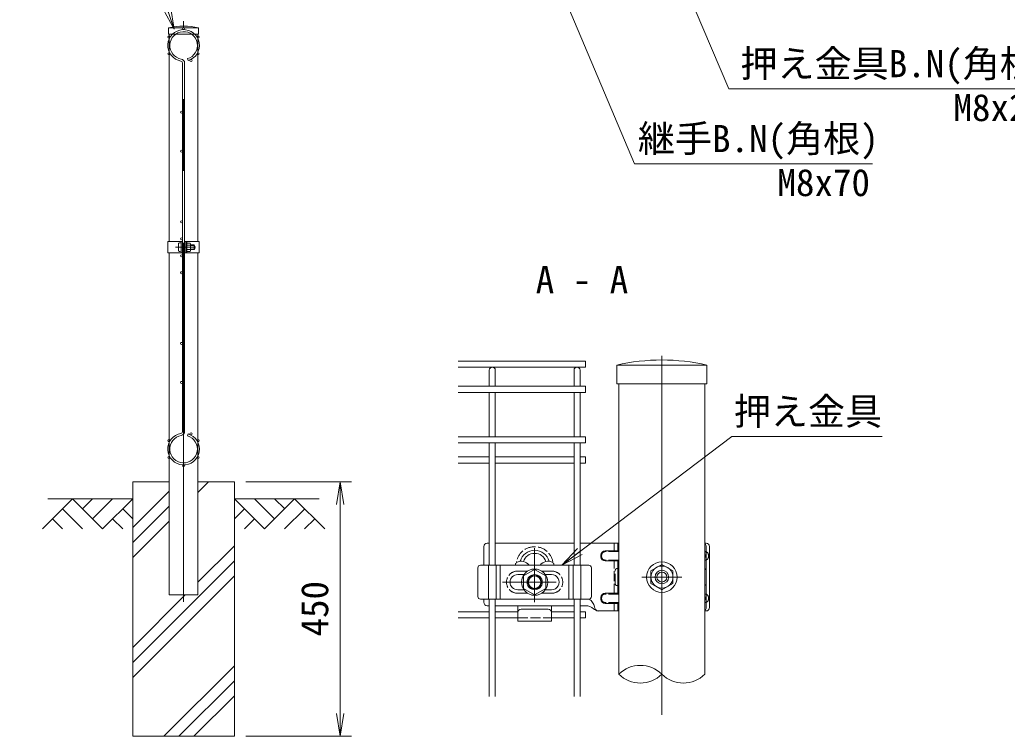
# Model space of a CAD drawing. Units: millimetres, scale not verified. Extents: x -4200 to 4200, y -2970 to 2970.
# Drawn here: x -593 to 1153, y -356 to 911 of the extents above; entities that cross this region are included whole.
import ezdxf
from ezdxf.enums import TextEntityAlignment as Align

# ---------------------------------------------------------------- set-up
doc = ezdxf.new("R2010")
doc.units = ezdxf.units.MM
doc.header["$LTSCALE"] = 20
doc.linetypes.add('DASHED', pattern=[7.5, 6, -1.5])
doc.linetypes.add('USER1', pattern=[50.8, 31.75, -6.35, 6.35, -6.35])
for name, color, linetype, lineweight in [('0-0_D-TTL-TXT', 7, 'Continuous', 18), ('0-1_D-STR4', 7, 'Continuous', 9), ('0-2_D-STR-DIM', 7, 'Continuous', 9), ('0-3_0', 7, 'Continuous', 9), ('0-6_D-STR1', 1, 'Continuous', 18), ('0-7_D-DCR-HCH', 7, 'Continuous', 9), ('0-8_D-BMK', 2, 'USER1', 13), ('0-9_D-STR2', 7, 'Continuous', 9), ('0-A_D-BGD', 7, 'Continuous', 9), ('0-B_D-STR3', 3, 'Continuous', 13), ('0-C_D-STR-TXT', 7, 'Continuous', 9)]:
    doc.layers.add(name, color=color, linetype=linetype, lineweight=lineweight)
doc.styles.add('ＭＳ ゴシック', font='')
doc.styles.get('ＭＳ ゴシック').set_extended_font_data('MS Gothic')

# ---------------------------------------------------------------- blocks, each defined once
blk = doc.blocks.new('_Open')
at = {"layer": '0-3_0'}
blk.add_line((-20, 3.33), (0, 0), dxfattribs=at)
blk.add_lwpolyline([(-20, -3.33), (0, 0), (-20, 0)], dxfattribs=at)
blk = doc.blocks.new('U30')
at = {"layer": '0-8_D-BMK'}
for p, q in [((-1500, -295.8), (-1500, 426)), ((0, 240), (0, -240)), ((236.5, 0), (-236.5, 0)), ((-1880, -60), (-1120, -60))]:
    blk.add_line(p, q, dxfattribs=at)
at = {"layer": '0-B_D-STR3'}
for p, q in [((-2100, 360), (-2100, 140)), ((-2060, 400), (-2036, 400)), ((-1964, 400), (-1036, 400)), ((-964, 400), (-508, 400)), ((-517.5, 400), (-517.5, 310)), ((508, 400), (522.4, 400)), ((522.4, -360), (522.4, 360)), ((561.1, -360), (561.1, 360)), ((-720, 260), (-720, 240)), ((-508, 310), (-670.1, 310)), ((510.5, 260), (510.5, 240)), ((-861, 140), (-2139, 140)), ((-2045.5, 140), (-2045.5, -260)), ((-1954, 140), (-1954, -260)), ((-1905, 140), (-1905, -260)), ((-1726, 140), (-1726, 160)), ((-1274, 140), (-1274, 160)), ((-1095, 140), (-1095, -260)), ((-1046, 140), (-1046, -260)), ((-954.5, 140), (-954.5, -260)), ((-508, 190), (-670.1, 190)), ((-517.5, -190), (-517.5, 190)), ((0, 150), (-130, 74.9)), ((0, 150), (130, 74.9)), ((-2169, 110), (-2169, -230)), ((-1626.2, 30), (-1700, 30)), ((-1300, 30), (-1373.8, 30)), ((-831, 110), (-831, -230)), ((-517.5, 100), (-508, 100)), ((-510.1, -80), (-510.1, 80)), ((-130, -74.9), (-130, 74.9)), ((130, -74.9), (130, 74.9)), ((-517.5, -100), (-508, -100)), ((0, -150), (-130, -74.9)), ((0, -150), (130, -74.9)), ((-1626.2, -150), (-1700, -150)), ((-1300, -150), (-1373.8, -150)), ((-508, -190), (-670.1, -190)), ((-2139, -260), (-861, -260)), ((-2100, -260), (-2100, -297.3)), ((-2036, -337.3), (-2060, -337.3)), ((-1710, -337.3), (-1964, -337.3)), ((-1700, -340), (-1300, -340)), ((-1700, -416.4), (-1700, -347.3)), ((-1300, -416.4), (-1300, -347.3)), ((-1290, -337.3), (-1036, -337.3)), ((-964, -337.3), (-900, -337.3)), ((-720, -260), (-720, -240)), ((-508, -310), (-670.1, -310)), ((-517.5, -400), (-517.5, -310)), ((510.5, -260), (510.5, -240)), ((-1700, -520), (-1700, -416.4)), ((-1660, -380), (-1340, -380)), ((-1300, -416.4), (-1300, -520)), ((-752.3, -400), (-508, -400)), ((508, -400), (522.4, -400)), ((-1700, -520), (-1300, -520))]:
    blk.add_line(p, q, dxfattribs=at)
at = {"layer": '0-B_D-STR3', "linetype": 'DASHED'}
for p, q in [((-563.5, 400), (-563.5, 300)), ((-710, 260), (-710, 240)), ((-508, 300), (-670.1, 300)), ((509.5, 300), (508, 300)), ((549.5, 240), (549.5, 260)), ((-508, 200), (-670.1, 200)), ((-563.5, -200), (-563.5, 200)), ((509.5, 200), (508, 200)), ((-1582, 71.5), (-1700, 71.5)), ((-1300, 71.5), (-1418, 71.5)), ((-549.5, -80), (-549.5, 80)), ((-529.5, 100), (-517.5, 100)), ((521.8, -80), (521.8, 80)), ((-529.5, -100), (-517.5, -100)), ((-1582, -191.5), (-1700, -191.5)), ((-1300, -191.5), (-1418, -191.5)), ((-508, -200), (-670.1, -200)), ((509.5, -200), (508, -200)), ((-710, -260), (-710, -240)), ((-508, -300), (-670.1, -300)), ((-563.5, -400), (-563.5, -300)), ((509.5, -300), (508, -300)), ((549.5, -240), (549.5, -260)), ((-1700, -480), (-1300, -480))]:
    blk.add_line(p, q, dxfattribs=at)
at = {"layer": '0-B_D-STR3'}
blk.add_lwpolyline([(-1370, -135.1), (-1500, -210.1), (-1630, -135.1), (-1630, 15.1), (-1500, 90.1), (-1370, 15.1)], close=True, dxfattribs=at)
for centre, radius in [((0, 0), 180), ((0, 0), 130), ((-1500, -60), 155), ((-1500, -60), 90), ((-1500, -60), 80), ((-1500, -60), 74), ((0, 0), 80), ((0, 0), 58.4)]:
    blk.add_circle(centre, radius, dxfattribs=at)
for centre, radius, start, end in [((-2060, 360), 40, 90, 180), ((482.4, 360), 40, 0, 50.24468), ((521.1, 360), 40, 0, 88.20323), ((-1500, 140), 176, 90, 164.83919), ((-1500, 140), 140, 90, 161.88318), ((-1500, 140), 176, 15.16081, 90), ((-1500, 140), 140, 18.11682, 90), ((-670, 260), 50, 90.13848, 180), ((-670, 240), 50, 180, 269.92922), ((460.5, 260), 50, 0, 18.35615), ((460.5, 240), 50, 341.64385, 0), ((-2139, 110), 30, 90, 180), ((-1735.1, 177.8), 20, 297.00649, 344.38101), ((-1659.5, 66.5), 120, 94.96654, 117.99904), ((-1659.5, 66.5), 120, 77.27818, 94.96654), ((-1659.5, 66.5), 120, 37.78277, 77.27818), ((-1340.5, 66.5), 120, 102.72182, 142.21723), ((-1340.5, 66.5), 120, 85.03346, 102.72182), ((-1340.5, 66.5), 120, 62.00096, 85.03346), ((-1264.9, 177.8), 20, 195.61899, 242.99351), ((-861, 110), 30, 0, 90), ((-1700, -60), 90, 90, 180), ((-1670, -32), 70, 54.69388, 62.36991), ((-1670, -32), 70, 54.69388, 62.36991), ((-1330, -32), 70, 117.63009, 125.30612), ((-1330, -32), 70, 117.63009, 125.30612), ((-1300, -60), 90, 269.99997, 90), ((-490.1, 80), 20, 153.31375, 180), ((-1700, -60), 90, 180, 270), ((-490.1, -80), 20, 180, 206.68625), ((-2139, -230), 30, 180, 270), ((-861, -230), 30, 270, 360), ((-670, -240), 50, 90.07078, 180), ((460.5, -240), 50, 0, 18.35615), ((-2060, -297.3), 40, 180, 270), ((-1710, -347.3), 10, 0, 90), ((-1290, -347.3), 10, 90, 180), ((-900.1, -477.3), 140, 47.19871, 89.95462), ((-934.3, -375), 140, 9.51023, 55.63601), ((-670, -260), 50, 180, 269.86152), ((460.5, -260), 50, 341.64385, 0), ((-1660, -420), 40, 90, 180), ((-1340, -420), 40, 0, 90), ((-737, -301.2), 100, 227.19871, 261.22936), ((-737, -342), 60, 189.51019, 255.27781), ((482.4, -360), 40, 309.75532, 0), ((521.1, -360), 40, 271.79677, 0)]:
    blk.add_arc(centre, radius, start, end, dxfattribs=at)
at = {"layer": '0-B_D-STR3', "linetype": 'DASHED'}
for centre, radius, start, end in [((-1500, 140), 218.2, 90, 171.45333), ((-1500, 140), 218.2, 8.54667, 90), ((-670, 260), 40, 90.15483, 180), ((-670, 240), 40, 180, 269.92087), ((509.5, 260), 40, 0, 90), ((509.5, 240), 40, 270, 0), ((-1700, -60), 131.5, 90, 270), ((-1300, -60), 131.5, 270, 90), ((-529.5, 80), 20, 90, 180), ((501.8, 80), 20, 0, 71.99643), ((-529.5, -80), 20, 180, 270), ((501.8, -80), 20, 288.00357, 0), ((-670, -240), 40, 90.07913, 180), ((509.5, -240), 40, 0, 90), ((-670, -260), 40, 180, 269.84517), ((509.5, -260), 40, 270, 0)]:
    blk.add_arc(centre, radius, start, end, dxfattribs=at)

msp = doc.modelspace()

# ---------------------------------------------------------------- linework, layer by layer
at = {"layer": '0-1_D-STR4'}
for p, q in [((-393.47, 93.98), (-393.47, -356.02)), ((-328.87, 93.98), (-393.47, 93.98)), ((-213.47, 93.98), (-278.07, 93.98)), ((-213.47, 93.98), (-213.47, -356.02)), ((-213.47, -356.02), (-393.47, -356.02))]:
    msp.add_line(p, q, dxfattribs=at)
at = {"layer": '0-2_D-STR-DIM'}
for p, q in [((-193.47, 93.98), (-6.49, 93.98)), ((-26.49, -316.02), (-26.49, 53.98)), ((-193.47, -356.02), (-6.49, -356.02))]:
    msp.add_line(p, q, dxfattribs=at)
for centre, start, end in [((504.29, -284.69), 45.18146, 134.81854), ((504.29, -208), 225.18146, 314.81854), ((580.49, -208), 225.18146, 314.81854)]:
    msp.add_arc(centre, 54.05, start, end, dxfattribs=at)
at = {"layer": '0-6_D-STR1'}
for p, q in [((-276.87, 896.98), (-330.07, 896.98)), ((-330.07, 896.98), (-330.07, 885.98)), ((-276.87, 885.98), (-276.87, 896.98)), ((-276.87, 885.98), (-330.07, 885.98)), ((-328.87, 885.98), (-328.87, 518.98)), ((-278.07, 518.98), (-278.07, 885.98)), ((-328.87, 498.98), (-328.87, -106.02)), ((-278.07, -106.02), (-278.07, 498.98)), ((462.59, 300.55), (622.19, 300.55)), ((462.59, 267.55), (462.59, 300.55)), ((622.19, 300.55), (622.19, 267.55)), ((462.59, 267.55), (622.19, 267.55)), ((466.19, -246.35), (466.19, 267.55)), ((618.59, 267.55), (618.59, -246.35)), ((-328.87, -106.02), (-278.07, -106.02))]:
    msp.add_line(p, q, dxfattribs=at)
for centre, radius in [((-303.47, 780.55), 119.43), ((542.39, -48.73), 358.28)]:
    msp.add_arc(centre, radius, 77.13052, 102.86948, dxfattribs=at)
at = {"layer": '0-7_D-DCR-HCH'}
for p, q in [((-278.07, 75.39), (-259.49, 93.98)), ((-393.47, 13.03), (-328.87, 77.63)), ((-499.9, 63.98), (-553.11, 10.77)), ((-499.9, 63.98), (-446.68, 10.77)), ((-482.16, 46.24), (-464.42, 63.98)), ((-464.42, 28.51), (-428.95, 63.98)), ((-446.68, 10.77), (-393.47, 63.98)), ((-160.26, 10.77), (-213.47, 63.98)), ((-142.52, 28.51), (-178, 63.98)), ((-107.05, 63.98), (-160.26, 10.77)), ((-124.69, 46.15), (-142.52, 63.98)), ((-107.05, 63.98), (-53.84, 10.77)), ((-517.63, 46.24), (-482, 10.77)), ((-411.21, 46.24), (-393.47, 28.59)), ((-393.47, -13.49), (-328.87, 51.11)), ((-195.73, 46.24), (-213.47, 28.59)), ((-89.31, 46.24), (-124.95, 10.77)), ((-535.37, 28.51), (-517.55, 10.77)), ((-428.95, 28.51), (-411.13, 10.77)), ((-393.47, -40.01), (-328.87, 24.59)), ((-178, 28.51), (-195.82, 10.77)), ((-71.57, 28.51), (-89.39, 10.77)), ((-278.07, -83.7), (-213.47, -19.1)), ((-393.47, -225.62), (-213.47, -45.62)), ((-393.47, -252.14), (-213.47, -72.14)), ((-393.47, -199.1), (-300.39, -106.02)), ((-338.26, -356.02), (-213.47, -231.24)), ((-311.74, -356.02), (-213.47, -257.75)), ((-285.22, -356.02), (-213.47, -284.27))]:
    msp.add_line(p, q, dxfattribs=at)
at = {"layer": '0-8_D-BMK'}
for p, q in [((-303.47, -118.02), (-303.47, 908.98)), ((-317.89, 508.98), (-282.15, 508.98)), ((542.39, -318.03), (542.39, 336.55))]:
    msp.add_line(p, q, dxfattribs=at)
at = {"layer": '0-9_D-STR2'}
for p, q in [((-296.5, 842.6), (-295.47, 839.15)), ((-305.27, 508.98), (-305.27, 834.84)), ((-301.67, 508.98), (-301.67, 834.84)), ((-305.27, 508.98), (-305.27, 183.11)), ((-301.67, 508.98), (-301.67, 183.11)), ((182.39, 307.75), (407.39, 307.75)), ((182.39, 296.95), (407.39, 296.95)), ((407.39, 307.75), (407.39, 296.95)), ((236.99, 263.05), (236.99, 291.55)), ((247.79, 263.05), (247.79, 291.55)), ((386.99, 263.05), (386.99, 291.55)), ((397.79, 263.05), (397.79, 291.55)), ((182.39, 263.05), (407.39, 263.05)), ((407.39, 263.05), (407.39, 252.25)), ((182.39, 252.25), (407.39, 252.25)), ((236.99, 173.65), (236.99, 252.25)), ((247.79, 173.65), (247.79, 252.25)), ((386.99, 173.65), (386.99, 252.25)), ((397.79, 173.65), (397.79, 252.25)), ((-296.5, 175.36), (-295.47, 178.81)), ((182.39, 173.65), (407.39, 173.65)), ((182.39, 162.85), (407.39, 162.85)), ((236.99, -53.45), (236.99, 162.85)), ((247.79, -53.45), (247.79, 162.85)), ((386.99, -53.45), (386.99, 162.85)), ((397.79, -53.45), (397.79, 162.85)), ((407.39, 173.65), (407.39, 162.85)), ((182.39, 138.08), (236.99, 138.08)), ((182.39, 127.28), (236.99, 127.28)), ((247.79, 138.08), (386.99, 138.08)), ((247.79, 127.28), (386.99, 127.28)), ((397.79, 138.08), (407.39, 138.08)), ((397.79, 127.28), (407.39, 127.28)), ((407.39, 138.08), (407.39, 127.28)), ((236.99, -285.95), (236.99, -113.45)), ((247.79, -285.95), (247.79, -113.45)), ((386.99, -285.95), (386.99, -113.45)), ((397.79, -285.95), (397.79, -113.45)), ((236.99, -135.65), (182.39, -135.65)), ((287.39, -135.65), (247.79, -135.65)), ((386.99, -135.65), (347.39, -135.65)), ((407.39, -135.65), (397.79, -135.65)), ((407.39, -135.65), (407.39, -146.45)), ((236.99, -146.45), (182.39, -146.45)), ((287.39, -146.45), (247.79, -146.45)), ((386.99, -146.45), (347.39, -146.45)), ((407.39, -146.45), (397.79, -146.45))]:
    msp.add_line(p, q, dxfattribs=at)
for centre in [(-303.47, 895.78), (-329.28, 880.88), (-277.66, 880.88), (-329.28, 851.08), (-290.35, 839.22), (-277.66, 851.08), (-307.07, 747.98), (-307.07, 678.98), (-307.07, 553.98), (-307.07, 523.98), (-307.07, 493.98), (-307.07, 463.98), (-307.07, 338.98), (-307.07, 269.98), (-290.35, 178.74), (-329.28, 166.88), (-277.66, 166.88), (-329.28, 137.08), (-303.47, 122.18), (-277.66, 137.08)]:
    msp.add_circle(centre, 1.8, dxfattribs=at)
for centre, radius, start, end in [((-303.47, 865.98), 28, 286.60421, 260.16066), ((-303.47, 865.98), 24.4, 286.60421, 260.16066), ((-308.87, 834.84), 3.6, 0, 80.16066), ((-308.87, 834.84), 7.2, 0, 80.16066), ((242.39, 291.55), 5.4, 0, 180), ((392.39, 291.55), 5.4, 0, 180), ((-303.47, 151.98), 28, 99.83934, 73.39579), ((-303.47, 151.98), 24.4, 99.83934, 73.39579), ((-308.87, 183.11), 3.6, 279.83934, 0), ((-308.87, 183.11), 7.2, 279.83934, 0)]:
    msp.add_arc(centre, radius, start, end, dxfattribs=at)
at = {"layer": '0-A_D-BGD'}
for p, q in [((-543.47, 63.98), (-393.47, 63.98)), ((-63.47, 63.98), (-213.47, 63.98))]:
    msp.add_line(p, q, dxfattribs=at)
at = {"layer": '0-B_D-STR3'}
for p, q in [((-331.17, 518.98), (-305.27, 518.98)), ((-331.17, 518.98), (-331.17, 498.98)), ((-312.37, 515.48), (-312.37, 502.48)), ((-307.57, 498.98), (-307.57, 518.98)), ((-307.57, 516.98), (-307.57, 500.98)), ((-305.27, 498.98), (-305.27, 518.98)), ((-305.27, 512.98), (-301.67, 512.98)), ((-305.27, 512.3), (-301.67, 512.3)), ((-301.67, 498.98), (-301.67, 518.98)), ((-301.67, 518.98), (-275.77, 518.98)), ((-299.37, 498.98), (-299.37, 518.98)), ((-299.37, 517.98), (-299.37, 499.98)), ((-297.77, 517.98), (-299.37, 517.98)), ((-297.77, 516.48), (-297.77, 501.48)), ((-297.77, 516.48), (-291.97, 516.48)), ((-297.77, 512.73), (-291.97, 512.73)), ((-291.27, 514.76), (-291.27, 503.21)), ((-291.27, 512.98), (-284.57, 512.98)), ((-291.27, 512.3), (-284.25, 512.3)), ((-284.57, 512.98), (-284.57, 504.98)), ((-275.77, 518.98), (-275.77, 498.98)), ((-331.17, 498.98), (-305.27, 498.98)), ((-305.27, 505.66), (-301.67, 505.66)), ((-305.27, 504.98), (-301.67, 504.98)), ((-301.67, 498.98), (-275.77, 498.98)), ((-297.77, 505.23), (-291.97, 505.23)), ((-297.77, 501.48), (-291.97, 501.48)), ((-291.27, 505.66), (-284.25, 505.66)), ((-291.27, 504.98), (-284.57, 504.98))]:
    msp.add_line(p, q, dxfattribs=at)
msp.add_lwpolyline([(-297.77, 517.98), (-297.77, 499.98), (-299.37, 499.98)], dxfattribs=at)
for centre, radius, start, end in [((-294.12, 514.6), 2.85, 318.83491, 41.16509), ((-301.67, 508.98), 10.39, 338.85295, 21.14705), ((-292.07, 508.98), 8.5, 331.92751, 28.07249), ((-294.12, 503.35), 2.85, 318.86505, 41.13495)]:
    msp.add_arc(centre, radius, start, end, dxfattribs=at)
for centre, start_param, end_param in [((-307.57, 515.48), 1.5707963, 3.1415927), ((-307.57, 502.48), 3.1415927, 4.712389)]:
    msp.add_ellipse(centre, major_axis=(4.8, 0), ratio=0.3125, start_param=start_param, end_param=end_param, dxfattribs=at)
at = {"layer": '0-C_D-STR-TXT'}
for points in [[(914.83, 656.75), (493.77, 656.75), (270.79, 1185.91)], [(1226.05, 789.39), (660.64, 789.39), (495.8, 1176.91)], [(-912.13, 1062.1), (-377.45, 1062.1), (-320.73, 896.56)], [(932.03, 174.2), (666.36, 174.2), (367.14, -52.24)]]:
    msp.add_lwpolyline(points, dxfattribs=at)

# ---------------------------------------------------------------- block references
at = {"layer": '0-2_D-STR-DIM', "xscale": 2, "yscale": 2}
for p, rotation in [((-26.49, 93.98), 90), ((-26.49, -356.02), 270)]:
    msp.add_blockref('_Open', p, dxfattribs=dict(at, rotation=rotation))
at = {"layer": '0-2_D-STR-DIM', "xscale": 0.15, "yscale": 0.15}
msp.add_blockref('U30', (542.39, -74.45), dxfattribs=at)
at = {"layer": '0-C_D-STR-TXT', "xscale": 2, "yscale": 2}
for p, rotation in [((-320.08, 894.67), 288.91219), ((365.55, -53.45), 217.1177)]:
    msp.add_blockref('_Open', p, dxfattribs=dict(at, rotation=rotation))

# ---------------------------------------------------------------- texts
at = {"layer": '0-0_D-TTL-TXT', "style": 'ＭＳ ゴシック'}
msp.add_text('A - A', height=48.09, dxfattribs=at).set_placement((319.27, 413.18), align=Align.BOTTOM_LEFT)
at = {"layer": '0-2_D-STR-DIM', "style": 'ＭＳ ゴシック'}
msp.add_text('450', height=48.09, rotation=90, dxfattribs=at).set_placement((-33.24, -179.52), align=Align.BOTTOM_LEFT)
at = {"layer": '0-C_D-STR-TXT', "style": 'ＭＳ ゴシック'}
for s, p in [('押え金具B.N(角根)', (681.22, 795.4)), ('M8x24', (1058.07, 717.67)), ('継手B.N(角根)', (499.95, 662.77)), ('M8x70', (746.84, 585.03)), ('押え金具', (669.58, 180.21))]:
    msp.add_text(s, height=48.09, dxfattribs=at).set_placement(p, align=Align.BOTTOM_LEFT)

doc.saveas('drawing.dxf')
